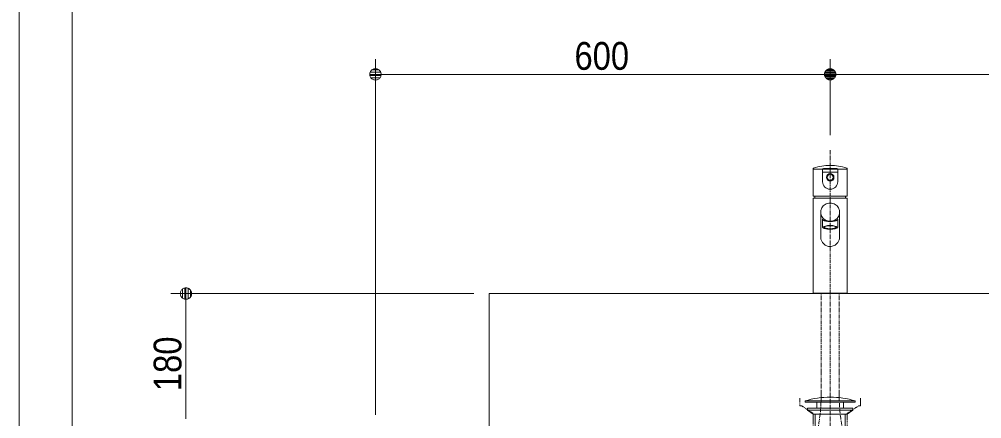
# Model space of a CAD drawing. Units: millimetres, scale not verified. Extents: x -6062 to 6062, y -3045 to 3045.
# Drawn here: x -5788 to -4518, y -1315 to -788 of the extents above; entities that cross this region are included whole.
import ezdxf
from ezdxf.enums import TextEntityAlignment as Align

# ---------------------------------------------------------------- set-up
doc = ezdxf.new("R2010")
doc.units = ezdxf.units.MM
doc.header["$LTSCALE"] = 20
doc.linetypes.add('CHAIN1', pattern=[8, 5, -1, 1, -1])
doc.linetypes.add('DASHED1', pattern=[1.8, 1.2, -0.6])
for name, color, linetype, lineweight in [('0-0_1図面枠', 7, 'Continuous', 9), ('0-1_5ボウル・キャビネット', 7, 'Continuous', 9), ('0-2_2寸法-1', 7, 'Continuous', 9), ('0-3_0', 7, 'Continuous', 9), ('0-6_4給排水', 7, 'Continuous', 9)]:
    doc.layers.add(name, color=color, linetype=linetype, lineweight=lineweight)
doc.styles.add('ＭＳ Ｐゴシック', font='')
doc.styles.get('ＭＳ Ｐゴシック').set_extended_font_data('MS PGothic')

# ---------------------------------------------------------------- blocks, each defined once
blk = doc.blocks.new('グループ-2')
at = {"layer": '0-0_1図面枠'}
blk.add_lwpolyline([(-80000, 55400), (80000, 55400), (80000, -55400), (-80000, -55400)], close=True, dxfattribs=at)
blk = doc.blocks.new('図面枠')
at = {"layer": '0-0_1図面枠'}
blk.add_blockref('グループ-2', (0, 0), dxfattribs=at)
blk = doc.blocks.new('_Dot')
at = {"layer": '0-3_0'}
for p, q in [((-10, 0), (-20, 0)), ((9.78, 2), (-9.78, 2)), ((7.99, 6), (-7.99, 6)), ((9.16, -3.98), (-9.16, -3.98)), ((6, -7.98), (-6, -7.98))]:
    blk.add_line(p, q, dxfattribs=at)
for points in [[(10, 0), (9.92, 1.25), (9.69, 2.49), (9.3, 3.68), (8.76, 4.82), (8.09, 5.88), (7.29, 6.85), (6.37, 7.71), (5.36, 8.44), (4.26, 9.05), (3.09, 9.51), (1.87, 9.82), (0.63, 9.98), (-0.63, 9.98), (-1.87, 9.82), (-3.09, 9.51), (-4.26, 9.05), (-5.36, 8.44), (-6.37, 7.71), (-7.29, 6.85), (-8.09, 5.88), (-8.76, 4.82), (-9.3, 3.68), (-9.69, 2.49), (-9.92, 1.25), (-10, 0), (0, 0)], [(-10, 0), (-9.92, -1.25), (-9.69, -2.49), (-9.3, -3.68), (-8.76, -4.82), (-8.09, -5.88), (-7.29, -6.85), (-6.37, -7.71), (-5.36, -8.44), (-4.26, -9.05), (-3.09, -9.51), (-1.87, -9.82), (-0.63, -9.98), (0.63, -9.98), (1.87, -9.82), (3.09, -9.51), (4.26, -9.05), (5.36, -8.44), (6.37, -7.71), (7.29, -6.85), (8.09, -5.88), (8.76, -4.82), (9.3, -3.68), (9.69, -2.49), (9.92, -1.25), (10, 0), (0, 0)]]:
    blk.add_lwpolyline(points, close=True, dxfattribs=at)
blk = doc.blocks.new('グループ-9')
at = {"layer": '0-6_4給排水', "linetype": 'CHAIN1'}
blk.add_line((-58600, -19220), (-58600, -41500), dxfattribs=at)
at = {"layer": '0-6_4給排水'}
for points in [[(-59260, -25830), (-57940, -25830), (-57940, -25860), (-59260, -25860)], [(-58950, -25860), (-58250, -25860), (-58250, -26020), (-58950, -26020)], [(-59200, -26020), (-58000, -26020), (-58000, -26070), (-59200, -26070)], [(-59050, -26180), (-59200, -26070), (-58000, -26070), (-58150, -26180)], [(-59000, -26180), (-58200, -26180), (-58200, -27520), (-59000, -27520)]]:
    blk.add_lwpolyline(points, close=True, dxfattribs=at)
blk.add_arc((-58600, -27958), 2228, 72.7687, 107.2313, dxfattribs=at)
blk = doc.blocks.new('グループ-10')
at = {"layer": '0-6_4給排水'}
for p, q in [((-59050, -19709.4), (-59050, -20425)), ((-58400, -19795.4), (-58800, -19795.4)), ((-58150, -20425), (-58150, -19709.4)), ((-58150, -20486), (-59050, -20486)), ((-59040, -20435), (-58160, -20435)), ((-59004.9, -20480), (-59001, -20435.3)), ((-58195.1, -20480), (-58199, -20435)), ((-58150, -22990), (-59050, -22990))]:
    blk.add_line(p, q, dxfattribs=at)
for points in [[(-58156, -19715), (-58600, -19715), (-59044, -19715)], [(-58800, -20049), (-58800, -19715), (-58799.6, -19713.9), (-58798.2, -19712.6), (-58795.8, -19711.4), (-58792, -19710)], [(-58792, -19710), (-58788.2, -19709), (-58783.4, -19708), (-58777.7, -19706.9), (-58770.8, -19705.8), (-58762.8, -19704.7), (-58753.7, -19703.7), (-58743.4, -19702.7), (-58731.8, -19701.7), (-58719, -19700.8), (-58704.8, -19699.9), (-58689.3, -19699.2), (-58672.8, -19698.5), (-58655.5, -19698), (-58637.4, -19697.6), (-58618.8, -19697.4), (-58600, -19697.3), (-58581.2, -19697.4), (-58562.7, -19697.6), (-58544.7, -19698), (-58527.3, -19698.5), (-58510.9, -19699.2), (-58495.7, -19699.9), (-58481.7, -19700.8), (-58468.8, -19701.7), (-58457.2, -19702.6), (-58446.6, -19703.7), (-58437.3, -19704.7), (-58429.2, -19705.8), (-58422.4, -19706.9), (-58416.6, -19707.9), (-58411.8, -19709), (-58408, -19710), (-58404.2, -19711.4), (-58401.8, -19712.6), (-58400.4, -19713.9), (-58400, -19715), (-58400, -20049)], [(-58850, -20853), (-58849.1, -20832.4), (-58845.9, -20810.2), (-58840, -20786.6), (-58830.8, -20761.8), (-58817.6, -20736.3), (-58800, -20710.8), (-58781, -20689.5), (-58758.4, -20669.6), (-58732.1, -20651.7), (-58702.4, -20636.8), (-58670, -20625.4), (-58635.5, -20618.4), (-58600, -20616), (-58564.5, -20618.4), (-58530, -20625.4), (-58497.6, -20636.8), (-58467.9, -20651.7), (-58441.6, -20669.6), (-58419, -20689.5), (-58400, -20710.8), (-58382.4, -20736.3), (-58369.2, -20761.8), (-58360, -20786.6), (-58354.1, -20810.2), (-58350.9, -20832.4), (-58350, -20853), (-58350, -21500), (-58350.7, -21518.7), (-58352.8, -21538.7), (-58356.8, -21559.9), (-58362.9, -21582.1), (-58369.5, -21600.1), (-58377.7, -21618.4), (-58387.8, -21636.9), (-58400, -21655.3), (-58414.6, -21673.6), (-58431.4, -21691.1), (-58450.5, -21707.4), (-58471.8, -21722.2)], [(-58471.8, -21722.2), (-58495.1, -21734.9), (-58519.7, -21745.1), (-58545.7, -21752.6), (-58572.6, -21757.3), (-58600, -21758.8), (-58623.3, -21757.7), (-58646.3, -21754.3), (-58668.7, -21748.9), (-58690.2, -21741.4), (-58710.6, -21732.1), (-58729.8, -21721.2), (-58750.6, -21706.6), (-58769.3, -21690.5), (-58785.7, -21673.3), (-58800, -21655.3), (-58812.4, -21636.6), (-58822.6, -21617.8), (-58830.9, -21599.1), (-58837.5, -21580.8), (-58842.5, -21563), (-58846.9, -21540.7), (-58849.3, -21519.7), (-58850, -21500), (-58850, -20847.8)], [(-58350, -20853), (-58350.9, -20873.5), (-58354.1, -20895.7), (-58360, -20919.3), (-58369.2, -20944.1), (-58382.4, -20969.6), (-58400, -20995.1), (-58419, -21016.4), (-58441.6, -21036.3), (-58467.9, -21054.2), (-58497.6, -21069.1), (-58530, -21080.5), (-58564.5, -21087.5), (-58600, -21089.9), (-58635.5, -21087.5), (-58670, -21080.5), (-58702.4, -21069.1), (-58732.1, -21054.2), (-58758.4, -21036.3), (-58781, -21016.4), (-58800, -20995.1), (-58817.6, -20969.6), (-58830.8, -20944.1), (-58840, -20919.3), (-58845.9, -20895.7), (-58849.1, -20873.5), (-58850, -20853)], [(-58799.6, -21042.1), (-58800, -21038.1), (-58800, -21248.7), (-58799.6, -21252), (-58798.2, -21255.5), (-58795.8, -21259.3), (-58792, -21263.2), (-58788.2, -21266.2), (-58783.4, -21269.3), (-58777.6, -21272.4), (-58770.8, -21275.6), (-58762.7, -21278.8), (-58753.4, -21281.9), (-58742.8, -21284.9), (-58731.2, -21287.7), (-58718.3, -21290.4), (-58704.3, -21292.8), (-58689.1, -21295), (-58672.7, -21296.9), (-58655.3, -21298.4), (-58637.3, -21299.5), (-58618.8, -21300.2), (-58600, -21300.4), (-58581.2, -21300.2), (-58562.6, -21299.5), (-58544.5, -21298.4), (-58527.2, -21296.9), (-58510.7, -21295), (-58495.2, -21292.8), (-58481, -21290.3), (-58468.2, -21287.6), (-58456.6, -21284.7), (-58446.3, -21281.8), (-58437.2, -21278.7), (-58429.2, -21275.6), (-58422.3, -21272.4), (-58416.6, -21269.3), (-58411.8, -21266.2), (-58408, -21263.2), (-58404.2, -21259.3)], [(-58795.8, -21050.7), (-58798.2, -21046.3), (-58799.6, -21042.1)], [(-58404.2, -21259.3), (-58401.8, -21255.5), (-58400.4, -21252), (-58400, -21248.7), (-58400, -21038.1), (-58400.4, -21042.1), (-58401.8, -21046.3), (-58404.2, -21050.7), (-58408, -21055.3), (-58412.1, -21059.2), (-58417.2, -21063.1), (-58423.5, -21067.1), (-58431.1, -21071), (-58440, -21075), (-58449.6, -21078.6), (-58460.4, -21082.2), (-58472.5, -21085.5), (-58485.9, -21088.6), (-58500.4, -21091.4), (-58516.1, -21093.9), (-58535.7, -21096.4), (-58556.5, -21098.1), (-58578.1, -21099.2), (-58600, -21099.6), (-58622.3, -21099.2), (-58644.2, -21098.1), (-58665.4, -21096.2), (-58685.3, -21093.7), (-58703.9, -21090.7), (-58717.3, -21087.9), (-58729.6, -21084.9), (-58740.9, -21081.8), (-58751, -21078.4), (-58760, -21075), (-58768.9, -21071), (-58776.5, -21067.1), (-58782.8, -21063.1), (-58787.9, -21059.2), (-58792, -21055.3), (-58795.8, -21050.7)]]:
    blk.add_lwpolyline(points, dxfattribs=at)
blk.add_lwpolyline([(-58600, -20480), (-59044, -20480), (-59050, -20486), (-59050, -22990), (-59040, -23000), (-58160, -23000), (-58150, -22990), (-58150, -20486), (-58156, -20480)], close=True, dxfattribs=at)
at = {"layer": '0-6_4給排水', "linetype": 'CHAIN1'}
for points in [[(-58840, -25730.8), (-58840, -25643.9), (-58840, -25087.3), (-58840, -23000)], [(-58360, -25730.8), (-58360, -25643.9), (-58360, -25087.3), (-58360, -23000)]]:
    blk.add_lwpolyline(points, dxfattribs=at)
at = {"layer": '0-6_4給排水'}
for centre, radius in [((-58600, -19935), 100), ((-58600, -19935.2), 80)]:
    blk.add_circle(centre, radius, dxfattribs=at)
for centre, radius, start, end in [((-59030, -19709.4), 20, 144.07763, 180), ((-59044, -19721), 6, 134.99997, 180), ((-59044, -19721), 6, 90, 135), ((-59030, -19709.4), 20, 108.15528, 144.07763), ((-58600, -21020.7), 1400, 90, 108.15533), ((-58600, -21020.7), 1400, 71.84462, 90), ((-58170, -19709.4), 20, 35.92229, 71.84461), ((-58156, -19721), 6, 44.99997, 90), ((-58170, -19709.4), 20, 0, 35.92211), ((-58156, -19721), 6, 0, 44.99998), ((-58600, -20049), 200, 180, 270), ((-58600, -20049), 200, 270, 0), ((-59040, -20425), 10, 180, 224.99998), ((-59040, -20425), 10, 224.99997, 270), ((-58160, -20425), 10, 270, 315), ((-58160, -20425), 10, 314.99997, 0)]:
    blk.add_arc(centre, radius, start, end, dxfattribs=at)
at = {"layer": '0-6_4給排水', "linetype": 'CHAIN1'}
for centre, start, end in [((-62954.9, -25730.8), 332.17147, 0), ((-54245.1, -25730.8), 180, 207.82853)]:
    blk.add_arc(centre, 4114.9, start, end, dxfattribs=at)
at = {"layer": '0-6_4給排水'}
for major_axis, ratio in [((175, 0), 0.257265), ((155, 0), 0.258819)]:
    blk.add_ellipse((-58600, -21249.7), major_axis=major_axis, ratio=ratio, dxfattribs=at)
blk = doc.blocks.new('グループ-13')
at = {"layer": '0-1_5ボウル・キャビネット'}
blk.add_lwpolyline([(-67600, -23000), (-49600, -23000), (-49600, -26600), (-67600, -26600)], close=True, dxfattribs=at)
at = {"layer": '0-1_5ボウル・キャビネット', "linetype": 'DASHED1'}
blk.add_lwpolyline([(-59400, -25760), (-59400, -25960), (-59350, -25960), (-59050, -26160), (-59050, -26600), (-58150, -26600), (-58150, -26160), (-57850, -25960), (-57800, -25960), (-57800, -25760)], dxfattribs=at)

msp = doc.modelspace()

# ---------------------------------------------------------------- linework, layer by layer
at = {"layer": '0-0_1図面枠'}
msp.add_line((-5717.5, 1750), (-5717.5, -2420), dxfattribs=at)
at = {"layer": '0-2_2寸法-1'}
for p, q in [((-5317.5, -1310), (-5317.5, -841)), ((-4717.5, -941), (-4717.5, -841)), ((-4717.5, -941), (-4717.5, -841)), ((-5302.49, -861), (-4732.51, -861)), ((-4132.51, -861), (-4702.49, -861)), ((-5187.5, -1150), (-5587.5, -1150)), ((-5567.5, -1165.01), (-5567.5, -1314.99))]:
    msp.add_line(p, q, dxfattribs=at)

# ---------------------------------------------------------------- block references
at = {"layer": '0-0_1図面枠', "xscale": 0.05, "yscale": 0.05}
msp.add_blockref('図面枠', (-1787.5, 0), dxfattribs=at)
at = {"layer": '0-1_5ボウル・キャビネット', "xscale": 0.05, "yscale": 0.05}
msp.add_blockref('グループ-13', (-1787.5, 0), dxfattribs=at)
at = {"layer": '0-2_2寸法-1', "xscale": 0.7503418, "yscale": 0.7503418}
for p, rotation in [((-5317.5, -861), 180), ((-4717.5, -861), 180), ((-5567.5, -1150), 90)]:
    msp.add_blockref('_Dot', p, dxfattribs=dict(at, rotation=rotation))
msp.add_blockref('_Dot', (-4717.5, -861), dxfattribs=at)
at = {"layer": '0-6_4給排水', "xscale": 0.05, "yscale": 0.05}
for name in ['グループ-9', 'グループ-10']:
    msp.add_blockref(name, (-1787.5, 0), dxfattribs=at)

# ---------------------------------------------------------------- texts
at = {"layer": '0-2_2寸法-1', "style": 'ＭＳ Ｐゴシック', "width": 0.9}
msp.add_text('600', height=36.66, dxfattribs=at).set_placement((-5054.88, -865.96), align=Align.BOTTOM_LEFT)
msp.add_text('180', height=36.66, rotation=90, dxfattribs=at).set_placement((-5562.54, -1278.61), align=Align.BOTTOM_LEFT)

doc.saveas('drawing.dxf')
